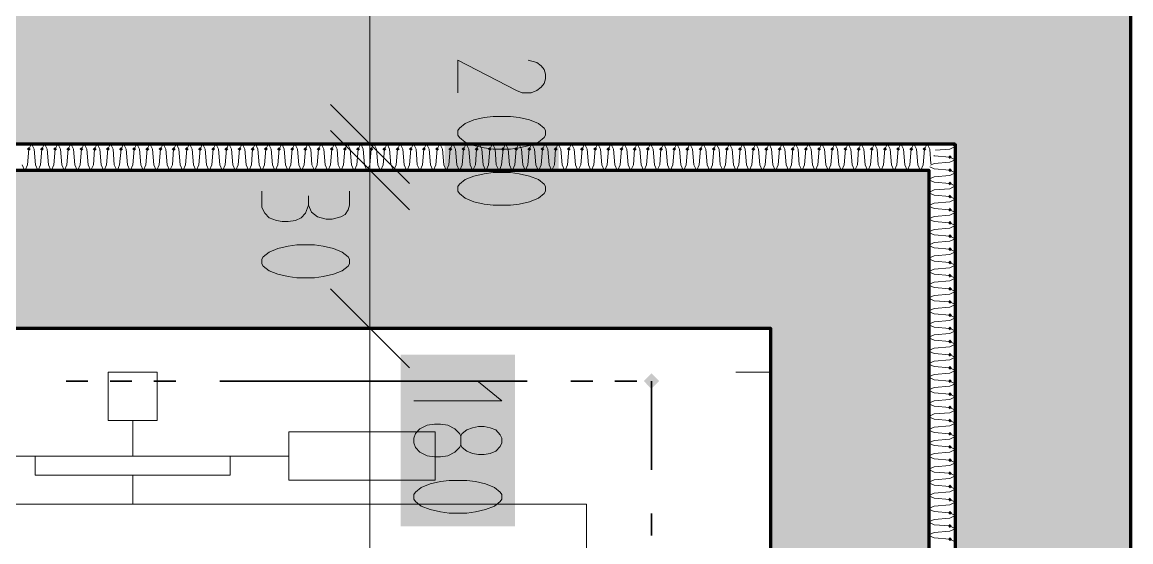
# Model space of a CAD drawing. Header units: millimetres. Extents: x 0 to 594, y 0 to 420.
# Drawn here: x 420.8 to 431.06, y 262.59 to 267.39 of the extents above; entities that cross this region are included whole.
import ezdxf

# ---------------------------------------------------------------- set-up
doc = ezdxf.new("R2010")
doc.units = ezdxf.units.MM
doc.header["$LTSCALE"] = 8
for name, color, linetype in [('PDF_Koty delkove', 7, 'Continuous'), ('PDF_Pozarni useky', 3, 'Continuous'), ('PDF_Steny obvodove nosne', 7, 'Continuous'), ('PDF_Steny sendvic', 7, 'Continuous'), ('PDF_Steny vnitrni', 7, 'Continuous'), ('PDF_Vytah', 7, 'Continuous')]:
    doc.layers.add(name, color=color, linetype=linetype)

msp = doc.modelspace()

# ---------------------------------------------------------------- hatches: boundary and pattern name
at = {"layer": 'PDF_Steny obvodove nosne', "true_color": 0xc0c0c0, "transparency": 33554559}
msp.add_hatch(color=9, dxfattribs=at).paths.add_polyline_path([(429.191, 266.023), (409.931, 266.023), (409.931, 264.56), (427.728, 264.56), (429.191, 264.56)])

# ---------------------------------------------------------------- linework, layer by layer
at = {"layer": 'PDF_Koty delkove', "lineweight": 18}
for points in [[(424.019, 269.252), (424.019, 267.892), (424.019, 266.267), (424.019, 266.023), (424.019, 264.56), (424.019, 251.152), (424.019, 249.689), (424.019, 249.445), (424.019, 247.82), (424.019, 247.292), (424.019, 204.1), (424.019, 199.224), (424.019, 198.005), (424.019, 185.816), (424.019, 185.003), (424.019, 149.166)], [(424.832, 266.738), (424.832, 267.041), (425.374, 266.759), (425.428, 266.738), (425.51, 266.738), (425.563, 266.759), (425.604, 266.792), (425.631, 266.824), (425.644, 266.868), (425.644, 266.911), (425.631, 266.954), (425.604, 266.987), (425.563, 267.019), (425.483, 267.041)], [(423.653, 266.632), (424.385, 265.901)], [(425.158, 266.218), (425.32, 266.218), (425.401, 266.229), (425.496, 266.25), (425.577, 266.283), (425.631, 266.326), (425.644, 266.348), (425.644, 266.391), (425.631, 266.413), (425.577, 266.456), (425.496, 266.488), (425.401, 266.51), (425.32, 266.521), (425.158, 266.521), (425.076, 266.51), (424.981, 266.488), (424.9, 266.456), (424.846, 266.413), (424.832, 266.391), (424.832, 266.348), (424.846, 266.326)], [(423.653, 266.389), (424.385, 265.657)], [(423.41, 266.267), (424.019, 266.267), (424.629, 266.267)], [(424.846, 266.326), (424.9, 266.283), (424.981, 266.25), (425.076, 266.229), (425.158, 266.218)], [(423.41, 266.023), (424.019, 266.023), (424.629, 266.023)], [(423.017, 265.83), (423.017, 265.678), (423.045, 265.624), (423.085, 265.581), (423.153, 265.559), (423.207, 265.548), (423.262, 265.548), (423.329, 265.559), (423.383, 265.581), (423.423, 265.624), (423.451, 265.7)], [(423.83, 265.83), (423.83, 265.7), (423.817, 265.656), (423.789, 265.613), (423.749, 265.591), (423.668, 265.57), (423.614, 265.57), (423.532, 265.591), (423.478, 265.635), (423.451, 265.7), (423.451, 265.786)], [(423.586, 265.039), (423.681, 265.061), (423.762, 265.093), (423.817, 265.136), (423.83, 265.158), (423.83, 265.201), (423.817, 265.223), (423.762, 265.266), (423.681, 265.299), (423.586, 265.321), (423.506, 265.332), (423.343, 265.332), (423.262, 265.321), (423.167, 265.299), (423.085, 265.266), (423.031, 265.223), (423.017, 265.201), (423.017, 265.158), (423.031, 265.136), (423.085, 265.093), (423.167, 265.061), (423.262, 265.039), (423.343, 265.028)], [(423.343, 265.028), (423.506, 265.028), (423.586, 265.039)], [(423.653, 264.926), (424.385, 264.194)], [(423.41, 264.56), (424.019, 264.56), (424.629, 264.56)], [(424.426, 263.891), (425.238, 263.891), (425.022, 264.064)], [(424.859, 263.566), (424.873, 263.587), (424.914, 263.62), (424.968, 263.641), (425.022, 263.652), (425.076, 263.652), (425.13, 263.641)], [(425.13, 263.641), (425.185, 263.62), (425.225, 263.576), (425.238, 263.544), (425.238, 263.501), (425.225, 263.468), (425.185, 263.425), (425.13, 263.403), (425.076, 263.392), (425.022, 263.392), (424.968, 263.403), (424.914, 263.425), (424.873, 263.457), (424.859, 263.479)]]:
    msp.add_lwpolyline(points, dxfattribs=at)
for points in [[(425.158, 265.698), (425.32, 265.698), (425.401, 265.709), (425.496, 265.73), (425.577, 265.763), (425.631, 265.806), (425.644, 265.828), (425.644, 265.871), (425.631, 265.893), (425.577, 265.936), (425.496, 265.968), (425.401, 265.99), (425.32, 266.001), (425.158, 266.001), (425.076, 265.99), (424.981, 265.968), (424.9, 265.936), (424.846, 265.893), (424.832, 265.871), (424.832, 265.828), (424.846, 265.806), (424.9, 265.763), (424.981, 265.73), (425.076, 265.709)], [(424.616, 263.371), (424.67, 263.371), (424.738, 263.382), (424.805, 263.414), (424.846, 263.457), (424.859, 263.479), (424.859, 263.566), (424.846, 263.587), (424.805, 263.631), (424.738, 263.663), (424.67, 263.674), (424.616, 263.674), (424.548, 263.663), (424.48, 263.631), (424.439, 263.587), (424.426, 263.544), (424.426, 263.501), (424.439, 263.457), (424.48, 263.414), (424.548, 263.382)], [(424.751, 262.851), (424.914, 262.851), (424.994, 262.862), (425.089, 262.883), (425.171, 262.916), (425.225, 262.959), (425.238, 262.981), (425.238, 263.024), (425.225, 263.046), (425.171, 263.089), (425.089, 263.121), (424.994, 263.143), (424.914, 263.154), (424.751, 263.154), (424.67, 263.143), (424.575, 263.121), (424.494, 263.089), (424.439, 263.046), (424.426, 263.024), (424.426, 262.981), (424.439, 262.959), (424.494, 262.916), (424.575, 262.883), (424.67, 262.862)]]:
    msp.add_lwpolyline(points, close=True, dxfattribs=at)
at = {"layer": 'PDF_Koty delkove', "color": 7, "lineweight": 18, "true_color": 0xffffff, "transparency": 33554559}
for points in [[(424.71, 267.163), (424.71, 265.576), (425.766, 267.163), (425.766, 265.576)], [(422.895, 265.974), (422.895, 264.906), (423.952, 265.974), (423.952, 264.906)], [(424.304, 264.316), (424.304, 262.729), (425.36, 264.316), (425.36, 262.729)]]:
    msp.add_solid(points, dxfattribs=at)
at = {"layer": 'PDF_Pozarni useky', "lineweight": 35}
for points in [[(421.206, 264.073), (421.409, 264.073)], [(421.613, 264.073), (421.816, 264.073)], [(422.019, 264.073), (422.222, 264.073)], [(422.628, 264.073), (425.473, 264.073)], [(425.879, 264.073), (426.082, 264.073)], [(426.285, 264.073), (426.488, 264.073)], [(426.623, 264.073), (426.623, 263.252)], [(426.623, 262.846), (426.623, 262.643)]]:
    msp.add_lwpolyline(points, dxfattribs=at)
at = {"layer": 'PDF_Pozarni useky', "lineweight": 35, "transparency": 33554559}
for points in [[(426.552, 264.073), (426.623, 264.144), (426.623, 264.001), (426.694, 264.073)], [(426.623, 264.144), (426.694, 264.073), (426.552, 264.073), (426.623, 264.001)]]:
    msp.add_solid(points, dxfattribs=at)
at = {"layer": 'PDF_Steny obvodove nosne', "lineweight": 70}
for points in [[(429.435, 266.267), (429.435, 262.122)], [(431.06, 262.122), (431.06, 266.267)], [(409.931, 264.56), (409.931, 266.023), (429.191, 266.023), (429.191, 264.56), (429.191, 264.56), (429.191, 262.122), (427.728, 262.122), (427.728, 264.56), (411.394, 264.56)]]:
    msp.add_lwpolyline(points, dxfattribs=at)
at = {"layer": 'PDF_Steny obvodove nosne', "color": 9, "lineweight": 9, "true_color": 0xc0c0c0, "transparency": 33554559}
for points in [[(429.435, 262.122), (431.06, 262.122), (429.435, 266.267), (431.06, 266.267)], [(427.728, 262.122), (429.191, 262.122), (427.728, 264.56), (429.191, 264.56)]]:
    msp.add_solid(points, dxfattribs=at)
at = {"layer": 'PDF_Steny sendvic', "lineweight": 35}
for points in [[(429.272, 266.267), (409.931, 266.267), (409.891, 266.267), (409.891, 266.023), (409.931, 266.023), (429.191, 266.023), (429.191, 266.023)], [(429.191, 266.023), (429.191, 264.56), (429.191, 262.122), (429.435, 262.122), (429.435, 266.267), (429.272, 266.267)]]:
    msp.add_lwpolyline(points, dxfattribs=at)
at = {"layer": 'PDF_Steny sendvic', "lineweight": 9}
for points in [[(420.886, 266.267), (420.861, 266.218)], [(420.91, 266.218), (420.886, 266.267)], [(421.032, 266.218), (421.008, 266.267), (420.983, 266.218)], [(421.008, 266.267), (421.008, 266.267)], [(421.154, 266.218), (421.129, 266.267), (421.105, 266.218)], [(421.276, 266.218), (421.251, 266.267), (421.227, 266.218)], [(421.398, 266.218), (421.373, 266.267), (421.349, 266.218)], [(421.52, 266.218), (421.495, 266.267), (421.471, 266.218)], [(421.641, 266.218), (421.617, 266.267), (421.593, 266.218)], [(421.739, 266.267), (421.715, 266.218)], [(421.763, 266.218), (421.739, 266.267)], [(421.885, 266.218), (421.861, 266.267), (421.836, 266.218)], [(422.007, 266.218), (421.983, 266.267), (421.958, 266.218)], [(422.105, 266.267), (422.08, 266.218)], [(422.129, 266.218), (422.105, 266.267)], [(422.251, 266.218), (422.227, 266.267), (422.202, 266.218)], [(422.373, 266.218), (422.348, 266.267), (422.324, 266.218)], [(422.495, 266.218), (422.47, 266.267), (422.446, 266.218)], [(422.617, 266.218), (422.592, 266.267), (422.568, 266.218)], [(422.738, 266.218), (422.714, 266.267), (422.69, 266.218)], [(422.86, 266.218), (422.836, 266.267), (422.812, 266.218)], [(422.982, 266.218), (422.958, 266.267), (422.933, 266.218)], [(423.104, 266.218), (423.08, 266.267), (423.055, 266.218)], [(423.202, 266.267), (423.177, 266.218)], [(423.226, 266.218), (423.202, 266.267)], [(423.202, 266.267), (423.202, 266.267)], [(423.324, 266.267), (423.299, 266.218)], [(423.348, 266.218), (423.324, 266.267)], [(423.445, 266.267), (423.421, 266.218)], [(423.47, 266.218), (423.445, 266.267)], [(423.567, 266.267), (423.543, 266.218)], [(423.592, 266.218), (423.567, 266.267)], [(423.689, 266.267), (423.665, 266.218)], [(423.714, 266.218), (423.689, 266.267)], [(423.811, 266.267), (423.787, 266.218)], [(423.836, 266.218), (423.811, 266.267)], [(423.933, 266.267), (423.909, 266.218)], [(423.957, 266.218), (423.933, 266.267)], [(424.079, 266.218), (424.055, 266.267), (424.031, 266.218)], [(424.055, 266.267), (424.055, 266.267)], [(424.201, 266.218), (424.177, 266.267), (424.152, 266.218)], [(424.323, 266.218), (424.299, 266.267), (424.274, 266.218)], [(424.445, 266.218), (424.421, 266.267), (424.396, 266.218)], [(424.567, 266.218), (424.543, 266.267), (424.518, 266.218)], [(424.689, 266.218), (424.664, 266.267), (424.64, 266.218)], [(424.786, 266.267), (424.762, 266.218)], [(424.811, 266.218), (424.786, 266.267)], [(424.933, 266.218), (424.908, 266.267), (424.884, 266.218)], [(425.054, 266.218), (425.03, 266.267), (425.006, 266.218)], [(425.152, 266.267), (425.128, 266.218)], [(425.176, 266.218), (425.152, 266.267)], [(425.298, 266.218), (425.274, 266.267), (425.25, 266.218)], [(425.42, 266.218), (425.396, 266.267), (425.371, 266.218)], [(425.542, 266.218), (425.518, 266.267), (425.493, 266.218)], [(425.664, 266.218), (425.64, 266.267), (425.615, 266.218)], [(425.786, 266.218), (425.761, 266.267), (425.737, 266.218)], [(425.908, 266.218), (425.883, 266.267), (425.859, 266.218)], [(426.03, 266.218), (426.005, 266.267), (425.981, 266.218)], [(426.152, 266.218), (426.127, 266.267), (426.103, 266.218)], [(426.273, 266.218), (426.249, 266.267), (426.225, 266.218)], [(426.249, 266.267), (426.249, 266.267)], [(426.371, 266.267), (426.347, 266.218)], [(426.395, 266.218), (426.371, 266.267)], [(426.493, 266.267), (426.468, 266.218)], [(426.517, 266.218), (426.493, 266.267)], [(426.615, 266.267), (426.59, 266.218)], [(426.639, 266.218), (426.615, 266.267)], [(426.737, 266.267), (426.712, 266.218)], [(426.761, 266.218), (426.737, 266.267)], [(426.859, 266.267), (426.834, 266.218)], [(426.883, 266.218), (426.859, 266.267)], [(426.98, 266.267), (426.956, 266.218)], [(427.005, 266.218), (426.98, 266.267)], [(427.102, 266.267), (427.078, 266.218)], [(427.127, 266.218), (427.102, 266.267)], [(427.102, 266.267), (427.102, 266.267)], [(427.224, 266.267), (427.2, 266.218)], [(427.249, 266.218), (427.224, 266.267)], [(427.346, 266.267), (427.322, 266.218)], [(427.37, 266.218), (427.346, 266.267)], [(427.468, 266.267), (427.444, 266.218)], [(427.492, 266.218), (427.468, 266.267)], [(427.59, 266.267), (427.566, 266.218)], [(427.614, 266.218), (427.59, 266.267)], [(427.712, 266.267), (427.687, 266.218)], [(427.736, 266.218), (427.712, 266.267)], [(427.834, 266.267), (427.809, 266.218)], [(427.858, 266.218), (427.834, 266.267)], [(427.956, 266.267), (427.931, 266.218)], [(427.98, 266.218), (427.956, 266.267)], [(428.078, 266.267), (428.053, 266.218)], [(428.102, 266.218), (428.078, 266.267)], [(428.199, 266.267), (428.175, 266.218)], [(428.224, 266.218), (428.199, 266.267)], [(428.321, 266.267), (428.297, 266.218)], [(428.346, 266.218), (428.321, 266.267)], [(428.443, 266.267), (428.419, 266.218)], [(428.468, 266.218), (428.443, 266.267)], [(428.565, 266.267), (428.541, 266.218)], [(428.589, 266.218), (428.565, 266.267)], [(428.687, 266.267), (428.663, 266.218)], [(428.711, 266.218), (428.687, 266.267)], [(428.809, 266.267), (428.784, 266.218)], [(428.833, 266.218), (428.809, 266.267)], [(428.931, 266.267), (428.906, 266.218)], [(428.955, 266.218), (428.931, 266.267)], [(429.053, 266.267), (429.028, 266.218)], [(429.077, 266.218), (429.053, 266.267)], [(429.175, 266.267), (429.15, 266.218)], [(429.199, 266.218), (429.175, 266.267)], [(429.386, 266.267), (429.386, 266.267)], [(429.435, 266.242), (429.386, 266.267)], [(429.386, 266.218), (429.435, 266.242)], [(420.849, 266.072), (420.861, 266.218)], [(420.91, 266.218), (420.922, 266.072)], [(420.971, 266.072), (420.983, 266.218)], [(421.032, 266.218), (421.044, 266.072)], [(421.093, 266.072), (421.105, 266.218)], [(421.154, 266.218), (421.166, 266.072)], [(421.215, 266.072), (421.227, 266.218)], [(421.276, 266.218), (421.288, 266.072)], [(421.337, 266.072), (421.349, 266.218)], [(421.398, 266.218), (421.41, 266.072)], [(421.459, 266.072), (421.471, 266.218)], [(421.52, 266.218), (421.532, 266.072)], [(421.581, 266.072), (421.593, 266.218)], [(421.641, 266.218), (421.653, 266.072)], [(421.702, 266.072), (421.715, 266.218)], [(421.763, 266.218), (421.775, 266.072)], [(421.824, 266.072), (421.836, 266.218)], [(421.885, 266.218), (421.897, 266.072)], [(421.946, 266.072), (421.958, 266.218)], [(422.007, 266.218), (422.019, 266.072)], [(422.068, 266.072), (422.08, 266.218)], [(422.129, 266.218), (422.141, 266.072)], [(422.19, 266.072), (422.202, 266.218)], [(422.251, 266.218), (422.263, 266.072)], [(422.312, 266.072), (422.324, 266.218)], [(422.373, 266.218), (422.385, 266.072)], [(422.434, 266.072), (422.446, 266.218)], [(422.495, 266.218), (422.507, 266.072)], [(422.556, 266.072), (422.568, 266.218)], [(422.617, 266.218), (422.629, 266.072)], [(422.678, 266.072), (422.69, 266.218)], [(422.738, 266.218), (422.751, 266.072)], [(422.8, 266.072), (422.812, 266.218)], [(422.86, 266.218), (422.872, 266.072)], [(422.921, 266.072), (422.933, 266.218)], [(422.982, 266.218), (422.994, 266.072)], [(423.043, 266.072), (423.055, 266.218)], [(423.104, 266.218), (423.116, 266.072)], [(423.165, 266.072), (423.177, 266.218)], [(423.226, 266.218), (423.238, 266.072)], [(423.287, 266.072), (423.299, 266.218)], [(423.348, 266.218), (423.36, 266.072)], [(423.409, 266.072), (423.421, 266.218)], [(423.47, 266.218), (423.482, 266.072)], [(423.531, 266.072), (423.543, 266.218)], [(423.592, 266.218), (423.604, 266.072)], [(423.653, 266.072), (423.665, 266.218)], [(423.714, 266.218), (423.726, 266.072)], [(423.775, 266.072), (423.787, 266.218)], [(423.836, 266.218), (423.848, 266.072)], [(423.897, 266.072), (423.909, 266.218)], [(423.957, 266.218), (423.969, 266.072)], [(424.018, 266.072), (424.031, 266.218)], [(424.079, 266.218), (424.091, 266.072)], [(424.14, 266.072), (424.152, 266.218)], [(424.201, 266.218), (424.213, 266.072)], [(424.262, 266.072), (424.274, 266.218)], [(424.323, 266.218), (424.335, 266.072)], [(424.384, 266.072), (424.396, 266.218)], [(424.445, 266.218), (424.457, 266.072)], [(424.506, 266.072), (424.518, 266.218)], [(424.567, 266.218), (424.579, 266.072)], [(424.628, 266.072), (424.64, 266.218)], [(424.689, 266.218), (424.701, 266.072)], [(424.75, 266.072), (424.762, 266.218)], [(424.811, 266.218), (424.823, 266.072)], [(424.872, 266.072), (424.884, 266.218)], [(424.933, 266.218), (424.945, 266.072)], [(424.994, 266.072), (425.006, 266.218)], [(425.054, 266.218), (425.067, 266.072)], [(425.116, 266.072), (425.128, 266.218)], [(425.176, 266.218), (425.188, 266.072)], [(425.237, 266.072), (425.25, 266.218)], [(425.298, 266.218), (425.31, 266.072)], [(425.359, 266.072), (425.371, 266.218)], [(425.42, 266.218), (425.432, 266.072)], [(425.481, 266.072), (425.493, 266.218)], [(425.542, 266.218), (425.554, 266.072)], [(425.603, 266.072), (425.615, 266.218)], [(425.664, 266.218), (425.676, 266.072)], [(425.725, 266.072), (425.737, 266.218)], [(425.786, 266.218), (425.798, 266.072)], [(425.847, 266.072), (425.859, 266.218)], [(425.908, 266.218), (425.92, 266.072)], [(425.969, 266.072), (425.981, 266.218)], [(426.03, 266.218), (426.042, 266.072)], [(426.091, 266.072), (426.103, 266.218)], [(426.152, 266.218), (426.164, 266.072)], [(426.213, 266.072), (426.225, 266.218)], [(426.273, 266.218), (426.286, 266.072)], [(426.334, 266.072), (426.347, 266.218)], [(426.395, 266.218), (426.407, 266.072)], [(426.456, 266.072), (426.468, 266.218)], [(426.517, 266.218), (426.529, 266.072)], [(426.578, 266.072), (426.59, 266.218)], [(426.639, 266.218), (426.651, 266.072)], [(426.7, 266.072), (426.712, 266.218)], [(426.761, 266.218), (426.773, 266.072)], [(426.822, 266.072), (426.834, 266.218)], [(426.883, 266.218), (426.895, 266.072)], [(426.944, 266.072), (426.956, 266.218)], [(427.005, 266.218), (427.017, 266.072)], [(427.066, 266.072), (427.078, 266.218)], [(427.127, 266.218), (427.139, 266.072)], [(427.188, 266.072), (427.2, 266.218)], [(427.249, 266.218), (427.261, 266.072)], [(427.31, 266.072), (427.322, 266.218)], [(427.37, 266.218), (427.383, 266.072)], [(427.432, 266.072), (427.444, 266.218)], [(427.492, 266.218), (427.504, 266.072)], [(427.553, 266.072), (427.566, 266.218)], [(427.614, 266.218), (427.626, 266.072)], [(427.675, 266.072), (427.687, 266.218)], [(427.736, 266.218), (427.748, 266.072)], [(427.797, 266.072), (427.809, 266.218)], [(427.858, 266.218), (427.87, 266.072)], [(427.919, 266.072), (427.931, 266.218)], [(427.98, 266.218), (427.992, 266.072)], [(428.041, 266.072), (428.053, 266.218)], [(428.102, 266.218), (428.114, 266.072)], [(428.163, 266.072), (428.175, 266.218)], [(428.224, 266.218), (428.236, 266.072)], [(428.285, 266.072), (428.297, 266.218)], [(428.346, 266.218), (428.358, 266.072)], [(428.407, 266.072), (428.419, 266.218)], [(428.468, 266.218), (428.48, 266.072)], [(428.529, 266.072), (428.541, 266.218)], [(428.589, 266.218), (428.602, 266.072)], [(428.651, 266.072), (428.663, 266.218)], [(428.711, 266.218), (428.723, 266.072)], [(428.772, 266.072), (428.784, 266.218)], [(428.833, 266.218), (428.845, 266.072)], [(428.894, 266.072), (428.906, 266.218)], [(428.955, 266.218), (428.967, 266.072)], [(429.016, 266.072), (429.028, 266.218)], [(429.077, 266.218), (429.089, 266.072)], [(429.138, 266.072), (429.15, 266.218)], [(429.199, 266.218), (429.21, 266.081)], [(429.236, 266.159), (429.24, 266.157)], [(429.24, 266.157), (429.386, 266.145)], [(429.24, 266.157), (429.24, 266.157)], [(429.386, 266.218), (429.252, 266.207)], [(429.435, 266.12), (429.386, 266.145)], [(420.8, 266.072), (420.822, 266.023)], [(420.827, 266.023), (420.849, 266.072)], [(420.849, 266.072), (420.849, 266.072)], [(420.922, 266.072), (420.944, 266.023)], [(420.949, 266.023), (420.971, 266.072)], [(420.971, 266.072), (420.971, 266.072)], [(421.044, 266.072), (421.066, 266.023)], [(421.071, 266.023), (421.093, 266.072)], [(421.093, 266.072), (421.093, 266.072)], [(421.166, 266.072), (421.188, 266.023)], [(421.193, 266.023), (421.215, 266.072)], [(421.215, 266.072), (421.215, 266.072)], [(421.288, 266.072), (421.31, 266.023)], [(421.315, 266.023), (421.337, 266.072)], [(421.337, 266.072), (421.337, 266.072)], [(421.41, 266.072), (421.432, 266.023)], [(421.437, 266.023), (421.459, 266.072)], [(421.459, 266.072), (421.459, 266.072)], [(421.532, 266.072), (421.554, 266.023)], [(421.559, 266.023), (421.581, 266.072)], [(421.581, 266.072), (421.581, 266.072)], [(421.653, 266.072), (421.675, 266.023)], [(421.681, 266.023), (421.702, 266.072)], [(421.702, 266.072), (421.702, 266.072)], [(421.775, 266.072), (421.797, 266.023)], [(421.802, 266.023), (421.824, 266.072)], [(421.824, 266.072), (421.824, 266.072)], [(421.897, 266.072), (421.919, 266.023)], [(421.924, 266.023), (421.946, 266.072)], [(421.946, 266.072), (421.946, 266.072)], [(422.019, 266.072), (422.041, 266.023)], [(422.046, 266.023), (422.068, 266.072)], [(422.068, 266.072), (422.068, 266.072)], [(422.141, 266.072), (422.163, 266.023)], [(422.168, 266.023), (422.19, 266.072)], [(422.19, 266.072), (422.19, 266.072)], [(422.263, 266.072), (422.285, 266.023)], [(422.29, 266.023), (422.312, 266.072)], [(422.312, 266.072), (422.312, 266.072)], [(422.385, 266.072), (422.407, 266.023)], [(422.412, 266.023), (422.434, 266.072)], [(422.434, 266.072), (422.434, 266.072)], [(422.507, 266.072), (422.529, 266.023)], [(422.534, 266.023), (422.556, 266.072)], [(422.556, 266.072), (422.556, 266.072)], [(422.629, 266.072), (422.651, 266.023)], [(422.656, 266.023), (422.678, 266.072)], [(422.678, 266.072), (422.678, 266.072)], [(422.751, 266.072), (422.772, 266.023)], [(422.778, 266.023), (422.8, 266.072)], [(422.8, 266.072), (422.8, 266.072)], [(422.872, 266.072), (422.894, 266.023)], [(422.9, 266.023), (422.921, 266.072)], [(422.921, 266.072), (422.921, 266.072)], [(422.994, 266.072), (423.016, 266.023)], [(423.021, 266.023), (423.043, 266.072)], [(423.043, 266.072), (423.043, 266.072)], [(423.116, 266.072), (423.138, 266.023)], [(423.143, 266.023), (423.165, 266.072)], [(423.165, 266.072), (423.165, 266.072)], [(423.238, 266.072), (423.26, 266.023)], [(423.265, 266.023), (423.287, 266.072)], [(423.287, 266.072), (423.287, 266.072)], [(423.36, 266.072), (423.382, 266.023)], [(423.387, 266.023), (423.409, 266.072)], [(423.409, 266.072), (423.409, 266.072)], [(423.482, 266.072), (423.504, 266.023)], [(423.509, 266.023), (423.531, 266.072)], [(423.531, 266.072), (423.531, 266.072)], [(423.604, 266.072), (423.626, 266.023)], [(423.631, 266.023), (423.653, 266.072)], [(423.653, 266.072), (423.653, 266.072)], [(423.726, 266.072), (423.748, 266.023)], [(423.753, 266.023), (423.775, 266.072)], [(423.775, 266.072), (423.775, 266.072)], [(423.848, 266.072), (423.87, 266.023)], [(423.875, 266.023), (423.897, 266.072)], [(423.897, 266.072), (423.897, 266.072)], [(423.969, 266.072), (423.991, 266.023)], [(423.997, 266.023), (424.018, 266.072)], [(424.018, 266.072), (424.018, 266.072)], [(424.091, 266.072), (424.113, 266.023)], [(424.118, 266.023), (424.14, 266.072)], [(424.14, 266.072), (424.14, 266.072)], [(424.213, 266.072), (424.235, 266.023)], [(424.24, 266.023), (424.262, 266.072)], [(424.262, 266.072), (424.262, 266.072)], [(424.335, 266.072), (424.357, 266.023)], [(424.362, 266.023), (424.384, 266.072)], [(424.384, 266.072), (424.384, 266.072)], [(424.457, 266.072), (424.479, 266.023)], [(424.484, 266.023), (424.506, 266.072)], [(424.506, 266.072), (424.506, 266.072)], [(424.579, 266.072), (424.601, 266.023)], [(424.606, 266.023), (424.628, 266.072)], [(424.628, 266.072), (424.628, 266.072)], [(424.701, 266.072), (424.723, 266.023)], [(424.728, 266.023), (424.75, 266.072)], [(424.75, 266.072), (424.75, 266.072)], [(424.823, 266.072), (424.845, 266.023)], [(424.85, 266.023), (424.872, 266.072)], [(424.872, 266.072), (424.872, 266.072)], [(424.945, 266.072), (424.967, 266.023)], [(424.972, 266.023), (424.994, 266.072)], [(424.994, 266.072), (424.994, 266.072)], [(424.994, 266.072), (424.994, 266.072)], [(425.067, 266.072), (425.088, 266.023)], [(425.094, 266.023), (425.116, 266.072)], [(425.116, 266.072), (425.116, 266.072)], [(425.188, 266.072), (425.21, 266.023)], [(425.216, 266.023), (425.237, 266.072)], [(425.237, 266.072), (425.237, 266.072)], [(425.31, 266.072), (425.332, 266.023)], [(425.337, 266.023), (425.359, 266.072)], [(425.359, 266.072), (425.359, 266.072)], [(425.432, 266.072), (425.454, 266.023)], [(425.459, 266.023), (425.481, 266.072)], [(425.481, 266.072), (425.481, 266.072)], [(425.554, 266.072), (425.576, 266.023)], [(425.581, 266.023), (425.603, 266.072)], [(425.603, 266.072), (425.603, 266.072)], [(425.676, 266.072), (425.698, 266.023)], [(425.703, 266.023), (425.725, 266.072)], [(425.725, 266.072), (425.725, 266.072)], [(425.798, 266.072), (425.82, 266.023)], [(425.825, 266.023), (425.847, 266.072)], [(425.847, 266.072), (425.847, 266.072)], [(425.92, 266.072), (425.942, 266.023)], [(425.947, 266.023), (425.969, 266.072)], [(425.969, 266.072), (425.969, 266.072)], [(426.042, 266.072), (426.064, 266.023)], [(426.069, 266.023), (426.091, 266.072)], [(426.091, 266.072), (426.091, 266.072)], [(426.164, 266.072), (426.186, 266.023)], [(426.191, 266.023), (426.213, 266.072)], [(426.213, 266.072), (426.213, 266.072)], [(426.286, 266.072), (426.307, 266.023)], [(426.313, 266.023), (426.334, 266.072)], [(426.334, 266.072), (426.334, 266.072)], [(426.407, 266.072), (426.429, 266.023)], [(426.434, 266.023), (426.456, 266.072)], [(426.456, 266.072), (426.456, 266.072)], [(426.529, 266.072), (426.551, 266.023)], [(426.556, 266.023), (426.578, 266.072)], [(426.578, 266.072), (426.578, 266.072)], [(426.651, 266.072), (426.673, 266.023)], [(426.678, 266.023), (426.7, 266.072)], [(426.7, 266.072), (426.7, 266.072)], [(426.773, 266.072), (426.795, 266.023)], [(426.8, 266.023), (426.822, 266.072)], [(426.822, 266.072), (426.822, 266.072)], [(426.895, 266.072), (426.917, 266.023)], [(426.922, 266.023), (426.944, 266.072)], [(426.944, 266.072), (426.944, 266.072)], [(427.017, 266.072), (427.039, 266.023)], [(427.044, 266.023), (427.066, 266.072)], [(427.066, 266.072), (427.066, 266.072)], [(427.139, 266.072), (427.161, 266.023)], [(427.166, 266.023), (427.188, 266.072)], [(427.188, 266.072), (427.188, 266.072)], [(427.261, 266.072), (427.283, 266.023)], [(427.288, 266.023), (427.31, 266.072)], [(427.31, 266.072), (427.31, 266.072)], [(427.383, 266.072), (427.405, 266.023)], [(427.41, 266.023), (427.432, 266.072)], [(427.432, 266.072), (427.432, 266.072)], [(427.504, 266.072), (427.526, 266.023)], [(427.532, 266.023), (427.553, 266.072)], [(427.553, 266.072), (427.553, 266.072)], [(427.626, 266.072), (427.648, 266.023)], [(427.653, 266.023), (427.675, 266.072)], [(427.675, 266.072), (427.675, 266.072)], [(427.748, 266.072), (427.77, 266.023)], [(427.775, 266.023), (427.797, 266.072)], [(427.797, 266.072), (427.797, 266.072)], [(427.87, 266.072), (427.892, 266.023)], [(427.897, 266.023), (427.919, 266.072)], [(427.919, 266.072), (427.919, 266.072)], [(427.992, 266.072), (428.014, 266.023)], [(428.019, 266.023), (428.041, 266.072)], [(428.041, 266.072), (428.041, 266.072)], [(428.114, 266.072), (428.136, 266.023)], [(428.141, 266.023), (428.163, 266.072)], [(428.163, 266.072), (428.163, 266.072)], [(428.236, 266.072), (428.258, 266.023)], [(428.263, 266.023), (428.285, 266.072)], [(428.285, 266.072), (428.285, 266.072)], [(428.358, 266.072), (428.38, 266.023)], [(428.385, 266.023), (428.407, 266.072)], [(428.407, 266.072), (428.407, 266.072)], [(428.48, 266.072), (428.502, 266.023)], [(428.507, 266.023), (428.529, 266.072)], [(428.529, 266.072), (428.529, 266.072)], [(428.602, 266.072), (428.623, 266.023)], [(428.629, 266.023), (428.651, 266.072)], [(428.651, 266.072), (428.651, 266.072)], [(428.723, 266.072), (428.745, 266.023)], [(428.75, 266.023), (428.772, 266.072)], [(428.772, 266.072), (428.772, 266.072)], [(428.845, 266.072), (428.867, 266.023)], [(428.872, 266.023), (428.894, 266.072)], [(428.894, 266.072), (428.894, 266.072)], [(428.967, 266.072), (428.989, 266.023)], [(428.994, 266.023), (429.016, 266.072)], [(429.016, 266.072), (429.016, 266.072)], [(429.089, 266.072), (429.111, 266.023)], [(429.116, 266.023), (429.138, 266.072)], [(429.138, 266.072), (429.138, 266.072)], [(429.201, 266.053), (429.24, 266.035)], [(429.24, 266.084), (429.206, 266.069)], [(429.386, 266.096), (429.24, 266.084)], [(429.24, 266.035), (429.386, 266.023)], [(429.24, 266.035), (429.24, 266.035)], [(429.386, 266.096), (429.435, 266.12)], [(429.24, 265.962), (429.191, 265.94)], [(429.191, 265.935), (429.24, 265.913), (429.386, 265.901)], [(429.386, 265.974), (429.24, 265.962)], [(429.435, 265.999), (429.386, 266.023)], [(429.386, 265.974), (429.435, 265.999)], [(429.24, 265.84), (429.191, 265.818)], [(429.24, 265.913), (429.24, 265.913)], [(429.386, 265.852), (429.24, 265.84)], [(429.435, 265.877), (429.386, 265.901)], [(429.386, 265.852), (429.435, 265.877)], [(429.191, 265.813), (429.24, 265.791)], [(429.24, 265.791), (429.386, 265.779)], [(429.24, 265.791), (429.24, 265.791)], [(429.386, 265.73), (429.24, 265.718)], [(429.435, 265.755), (429.386, 265.779)], [(429.386, 265.73), (429.435, 265.755)], [(429.24, 265.718), (429.191, 265.696)], [(429.191, 265.691), (429.24, 265.669), (429.386, 265.657)], [(429.24, 265.669), (429.24, 265.669)], [(429.435, 265.633), (429.386, 265.657)], [(429.386, 265.608), (429.435, 265.633)], [(429.24, 265.596), (429.191, 265.574)], [(429.191, 265.569), (429.24, 265.547)], [(429.386, 265.608), (429.24, 265.596)], [(429.24, 265.547), (429.386, 265.535)], [(429.24, 265.547), (429.24, 265.547)], [(429.435, 265.511), (429.386, 265.535)], [(429.24, 265.475), (429.191, 265.453)], [(429.191, 265.447), (429.24, 265.426)], [(429.386, 265.487), (429.24, 265.475)], [(429.24, 265.426), (429.386, 265.413)], [(429.24, 265.426), (429.24, 265.426)], [(429.386, 265.487), (429.435, 265.511)], [(429.24, 265.353), (429.191, 265.331)], [(429.191, 265.326), (429.24, 265.304)], [(429.386, 265.365), (429.24, 265.353)], [(429.435, 265.389), (429.386, 265.413)], [(429.386, 265.365), (429.435, 265.389)], [(429.24, 265.231), (429.191, 265.209)], [(429.24, 265.304), (429.386, 265.292)], [(429.24, 265.304), (429.24, 265.304)], [(429.386, 265.243), (429.24, 265.231)], [(429.435, 265.267), (429.386, 265.292)], [(429.386, 265.243), (429.435, 265.267)], [(429.191, 265.204), (429.24, 265.182), (429.386, 265.17)], [(429.24, 265.182), (429.24, 265.182)], [(429.386, 265.121), (429.24, 265.109)], [(429.435, 265.145), (429.386, 265.17)], [(429.386, 265.121), (429.435, 265.145)], [(429.24, 265.109), (429.191, 265.087)], [(429.191, 265.082), (429.24, 265.06)], [(429.24, 265.06), (429.386, 265.048)], [(429.24, 265.06), (429.24, 265.06)], [(429.435, 265.023), (429.386, 265.048)], [(429.386, 264.999), (429.435, 265.023)], [(429.24, 264.987), (429.191, 264.965)], [(429.191, 264.96), (429.24, 264.938)], [(429.386, 264.999), (429.24, 264.987)], [(429.24, 264.938), (429.386, 264.926)], [(429.24, 264.938), (429.24, 264.938)], [(429.435, 264.901), (429.386, 264.926)], [(429.24, 264.865), (429.191, 264.843)], [(429.191, 264.838), (429.24, 264.816)], [(429.386, 264.877), (429.24, 264.865)], [(429.24, 264.816), (429.386, 264.804)], [(429.24, 264.816), (429.24, 264.816)], [(429.386, 264.877), (429.435, 264.901)], [(429.435, 264.78), (429.386, 264.804)], [(429.24, 264.743), (429.191, 264.721)], [(429.191, 264.716), (429.24, 264.694)], [(429.386, 264.755), (429.24, 264.743)], [(429.386, 264.755), (429.435, 264.78)], [(429.24, 264.621), (429.191, 264.599)], [(429.24, 264.694), (429.386, 264.682)], [(429.24, 264.694), (429.24, 264.694)], [(429.386, 264.633), (429.24, 264.621)], [(429.435, 264.658), (429.386, 264.682)], [(429.386, 264.633), (429.435, 264.658)], [(429.191, 264.594), (429.24, 264.572)], [(429.24, 264.499), (429.191, 264.477)], [(429.24, 264.572), (429.386, 264.56)], [(429.24, 264.572), (429.24, 264.572)], [(429.386, 264.511), (429.24, 264.499)], [(429.435, 264.536), (429.386, 264.56)], [(429.386, 264.511), (429.435, 264.536)], [(429.191, 264.472), (429.24, 264.45)], [(429.24, 264.45), (429.386, 264.438)], [(429.24, 264.45), (429.24, 264.45)], [(429.435, 264.414), (429.386, 264.438)], [(429.386, 264.39), (429.435, 264.414)], [(429.24, 264.377), (429.191, 264.356)], [(429.191, 264.35), (429.24, 264.328)], [(429.386, 264.39), (429.24, 264.377)], [(429.24, 264.328), (429.386, 264.316)], [(429.24, 264.328), (429.24, 264.328)], [(429.435, 264.292), (429.386, 264.316)], [(429.386, 264.268), (429.435, 264.292)], [(429.24, 264.256), (429.191, 264.234)], [(429.191, 264.229), (429.24, 264.207)], [(429.386, 264.268), (429.24, 264.256)], [(429.24, 264.207), (429.386, 264.194)], [(429.24, 264.207), (429.24, 264.207)], [(429.435, 264.17), (429.386, 264.194)], [(429.24, 264.134), (429.191, 264.112)], [(429.191, 264.107), (429.24, 264.085)], [(429.386, 264.146), (429.24, 264.134)], [(429.24, 264.085), (429.386, 264.073)], [(429.24, 264.085), (429.24, 264.085)], [(429.386, 264.146), (429.435, 264.17)], [(429.24, 264.012), (429.191, 263.99)], [(429.191, 263.985), (429.24, 263.963)], [(429.386, 264.024), (429.24, 264.012)], [(429.435, 264.048), (429.386, 264.073)], [(429.386, 264.024), (429.435, 264.048)], [(429.24, 263.89), (429.191, 263.868)], [(429.24, 263.963), (429.386, 263.951)], [(429.24, 263.963), (429.24, 263.963)], [(429.386, 263.902), (429.24, 263.89)], [(429.435, 263.926), (429.386, 263.951)], [(429.386, 263.902), (429.435, 263.926)], [(429.191, 263.863), (429.24, 263.841)], [(429.24, 263.841), (429.386, 263.829)], [(429.24, 263.841), (429.24, 263.841)], [(429.386, 263.78), (429.24, 263.768)], [(429.435, 263.804), (429.386, 263.829)], [(429.386, 263.78), (429.435, 263.804)], [(429.24, 263.768), (429.191, 263.746)], [(429.191, 263.741), (429.24, 263.719)], [(429.24, 263.719), (429.386, 263.707)], [(429.24, 263.719), (429.24, 263.719)], [(429.435, 263.683), (429.386, 263.707)], [(429.386, 263.658), (429.435, 263.683)], [(429.24, 263.646), (429.191, 263.624)], [(429.191, 263.619), (429.24, 263.597)], [(429.386, 263.658), (429.24, 263.646)], [(429.24, 263.597), (429.386, 263.585)], [(429.24, 263.597), (429.24, 263.597)], [(429.435, 263.561), (429.386, 263.585)], [(429.24, 263.524), (429.191, 263.502)], [(429.191, 263.497), (429.24, 263.475)], [(429.386, 263.536), (429.24, 263.524)], [(429.24, 263.475), (429.386, 263.463)], [(429.24, 263.475), (429.24, 263.475)], [(429.386, 263.536), (429.435, 263.561)], [(429.24, 263.402), (429.191, 263.38)], [(429.191, 263.375), (429.24, 263.353)], [(429.386, 263.414), (429.24, 263.402)], [(429.435, 263.439), (429.386, 263.463)], [(429.386, 263.414), (429.435, 263.439)], [(429.24, 263.28), (429.191, 263.258)], [(429.24, 263.353), (429.386, 263.341)], [(429.24, 263.353), (429.24, 263.353)], [(429.386, 263.292), (429.24, 263.28)], [(429.435, 263.317), (429.386, 263.341)], [(429.386, 263.292), (429.435, 263.317)], [(429.191, 263.253), (429.24, 263.231)], [(429.24, 263.231), (429.386, 263.219)], [(429.24, 263.231), (429.24, 263.231)], [(429.386, 263.171), (429.24, 263.159)], [(429.435, 263.195), (429.386, 263.219)], [(429.386, 263.171), (429.435, 263.195)], [(429.24, 263.159), (429.191, 263.137)], [(429.191, 263.131), (429.24, 263.11)], [(429.24, 263.11), (429.386, 263.097)], [(429.24, 263.11), (429.24, 263.11)], [(429.435, 263.073), (429.386, 263.097)], [(429.386, 263.049), (429.435, 263.073)], [(429.24, 263.037), (429.191, 263.015)], [(429.191, 263.01), (429.24, 262.988)], [(429.386, 263.049), (429.24, 263.037)], [(429.24, 262.988), (429.386, 262.976)], [(429.24, 262.988), (429.24, 262.988)], [(429.435, 262.951), (429.386, 262.976)], [(429.24, 262.915), (429.191, 262.893)], [(429.191, 262.888), (429.24, 262.866)], [(429.386, 262.927), (429.24, 262.915)], [(429.24, 262.866), (429.386, 262.854)], [(429.24, 262.866), (429.24, 262.866)], [(429.386, 262.927), (429.435, 262.951)], [(429.435, 262.829), (429.386, 262.854)], [(429.24, 262.793), (429.191, 262.771)], [(429.191, 262.766), (429.24, 262.744)], [(429.386, 262.805), (429.24, 262.793)], [(429.386, 262.805), (429.435, 262.829)], [(429.24, 262.671), (429.191, 262.649)], [(429.24, 262.744), (429.386, 262.732)], [(429.24, 262.744), (429.24, 262.744)], [(429.24, 262.744), (429.24, 262.744)], [(429.386, 262.683), (429.24, 262.671)], [(429.435, 262.707), (429.386, 262.732)], [(429.386, 262.683), (429.435, 262.707)], [(429.191, 262.644), (429.24, 262.622)], [(429.24, 262.622), (429.386, 262.61)], [(429.24, 262.622), (429.24, 262.622)], [(429.435, 262.585), (429.386, 262.61)]]:
    msp.add_lwpolyline(points, dxfattribs=at)
at = {"layer": 'PDF_Steny sendvic', "lineweight": 9, "transparency": 33554559}
for points in [[(429.404, 266.267), (429.386, 266.248), (429.368, 266.267)], [(420.861, 266.236), (420.88, 266.218), (420.843, 266.218), (420.861, 266.2)], [(420.983, 266.236), (421.001, 266.218), (420.965, 266.218), (420.983, 266.2)], [(421.105, 266.236), (421.123, 266.218), (421.087, 266.218), (421.105, 266.2)], [(421.227, 266.236), (421.245, 266.218), (421.209, 266.218), (421.227, 266.2)], [(421.349, 266.236), (421.367, 266.218), (421.331, 266.218), (421.349, 266.2)], [(421.471, 266.236), (421.489, 266.218), (421.452, 266.218), (421.471, 266.2)], [(421.593, 266.236), (421.611, 266.218), (421.574, 266.218), (421.593, 266.2)], [(421.715, 266.236), (421.733, 266.218), (421.696, 266.218), (421.715, 266.2)], [(421.836, 266.236), (421.855, 266.218), (421.818, 266.218), (421.836, 266.2)], [(421.958, 266.236), (421.977, 266.218), (421.94, 266.218), (421.958, 266.2)], [(422.08, 266.236), (422.099, 266.218), (422.062, 266.218), (422.08, 266.2)], [(422.202, 266.236), (422.22, 266.218), (422.184, 266.218), (422.202, 266.2)], [(422.324, 266.236), (422.342, 266.218), (422.306, 266.218), (422.324, 266.2)], [(422.446, 266.236), (422.464, 266.218), (422.428, 266.218), (422.446, 266.2)], [(422.568, 266.236), (422.586, 266.218), (422.55, 266.218), (422.568, 266.2)], [(422.69, 266.236), (422.708, 266.218), (422.671, 266.218), (422.69, 266.2)], [(422.812, 266.236), (422.83, 266.218), (422.793, 266.218), (422.812, 266.2)], [(422.933, 266.236), (422.952, 266.218), (422.915, 266.218), (422.933, 266.2)], [(423.055, 266.236), (423.074, 266.218), (423.037, 266.218), (423.055, 266.2)], [(423.177, 266.236), (423.196, 266.218), (423.159, 266.218), (423.177, 266.2)], [(423.299, 266.236), (423.317, 266.218), (423.281, 266.218), (423.299, 266.2)], [(423.421, 266.236), (423.439, 266.218), (423.403, 266.218), (423.421, 266.2)], [(423.543, 266.236), (423.561, 266.218), (423.525, 266.218), (423.543, 266.2)], [(423.665, 266.236), (423.683, 266.218), (423.647, 266.218), (423.665, 266.2)], [(423.787, 266.236), (423.805, 266.218), (423.768, 266.218), (423.787, 266.2)], [(423.909, 266.236), (423.927, 266.218), (423.89, 266.218), (423.909, 266.2)], [(424.031, 266.236), (424.049, 266.218), (424.012, 266.218), (424.031, 266.2)], [(424.152, 266.236), (424.171, 266.218), (424.134, 266.218), (424.152, 266.2)], [(424.274, 266.236), (424.293, 266.218), (424.256, 266.218), (424.274, 266.2)], [(424.396, 266.236), (424.415, 266.218), (424.378, 266.218), (424.396, 266.2)], [(424.518, 266.236), (424.536, 266.218), (424.5, 266.218), (424.518, 266.2)], [(424.64, 266.236), (424.658, 266.218), (424.622, 266.218), (424.64, 266.2)], [(424.762, 266.236), (424.78, 266.218), (424.744, 266.218), (424.762, 266.2)], [(424.884, 266.236), (424.902, 266.218), (424.866, 266.218), (424.884, 266.2)], [(425.006, 266.236), (425.024, 266.218), (424.987, 266.218), (425.006, 266.2)], [(425.128, 266.236), (425.146, 266.218), (425.109, 266.218), (425.128, 266.2)], [(425.25, 266.236), (425.268, 266.218), (425.231, 266.218), (425.25, 266.2)], [(425.371, 266.236), (425.39, 266.218), (425.353, 266.218), (425.371, 266.2)], [(425.493, 266.236), (425.512, 266.218), (425.475, 266.218), (425.493, 266.2)], [(425.615, 266.236), (425.633, 266.218), (425.597, 266.218), (425.615, 266.2)], [(425.737, 266.236), (425.755, 266.218), (425.719, 266.218), (425.737, 266.2)], [(425.859, 266.236), (425.877, 266.218), (425.841, 266.218), (425.859, 266.2)], [(425.981, 266.236), (425.999, 266.218), (425.963, 266.218), (425.981, 266.2)], [(426.103, 266.236), (426.121, 266.218), (426.084, 266.218), (426.103, 266.2)], [(426.225, 266.236), (426.243, 266.218), (426.206, 266.218), (426.225, 266.2)], [(426.347, 266.236), (426.365, 266.218), (426.328, 266.218), (426.347, 266.2)], [(426.468, 266.236), (426.487, 266.218), (426.45, 266.218), (426.468, 266.2)], [(426.59, 266.236), (426.609, 266.218), (426.572, 266.218), (426.59, 266.2)], [(426.712, 266.236), (426.731, 266.218), (426.694, 266.218), (426.712, 266.2)], [(426.834, 266.236), (426.852, 266.218), (426.816, 266.218), (426.834, 266.2)], [(426.956, 266.236), (426.974, 266.218), (426.938, 266.218), (426.956, 266.2)], [(427.078, 266.236), (427.096, 266.218), (427.06, 266.218), (427.078, 266.2)], [(427.2, 266.236), (427.218, 266.218), (427.182, 266.218), (427.2, 266.2)], [(427.322, 266.236), (427.34, 266.218), (427.303, 266.218), (427.322, 266.2)], [(427.444, 266.236), (427.462, 266.218), (427.425, 266.218), (427.444, 266.2)], [(427.566, 266.236), (427.584, 266.218), (427.547, 266.218), (427.566, 266.2)], [(427.687, 266.236), (427.706, 266.218), (427.669, 266.218), (427.687, 266.2)], [(427.809, 266.236), (427.828, 266.218), (427.791, 266.218), (427.809, 266.2)], [(427.931, 266.236), (427.949, 266.218), (427.913, 266.218), (427.931, 266.2)], [(428.053, 266.236), (428.071, 266.218), (428.035, 266.218), (428.053, 266.2)], [(428.175, 266.236), (428.193, 266.218), (428.157, 266.218), (428.175, 266.2)], [(428.297, 266.236), (428.315, 266.218), (428.279, 266.218), (428.297, 266.2)], [(428.419, 266.236), (428.437, 266.218), (428.401, 266.218), (428.419, 266.2)], [(428.541, 266.236), (428.559, 266.218), (428.522, 266.218), (428.541, 266.2)], [(428.663, 266.236), (428.681, 266.218), (428.644, 266.218), (428.663, 266.2)], [(428.784, 266.236), (428.803, 266.218), (428.766, 266.218), (428.784, 266.2)], [(428.906, 266.236), (428.925, 266.218), (428.888, 266.218), (428.906, 266.2)], [(429.028, 266.236), (429.047, 266.218), (429.01, 266.218), (429.028, 266.2)], [(429.15, 266.236), (429.168, 266.218), (429.132, 266.218), (429.15, 266.2)], [(429.255, 266.216), (429.254, 266.218), (429.257, 266.221)], [(429.386, 266.163), (429.404, 266.145), (429.368, 266.145), (429.386, 266.127)], [(429.386, 266.041), (429.404, 266.023), (429.368, 266.023), (429.386, 266.005)], [(429.386, 265.919), (429.404, 265.901), (429.368, 265.901), (429.386, 265.883)], [(429.386, 265.797), (429.404, 265.779), (429.368, 265.779), (429.386, 265.761)], [(429.386, 265.676), (429.404, 265.657), (429.368, 265.657), (429.386, 265.639)], [(429.386, 265.554), (429.404, 265.535), (429.368, 265.535), (429.386, 265.517)], [(429.386, 265.432), (429.404, 265.413), (429.368, 265.413), (429.386, 265.395)], [(429.386, 265.31), (429.404, 265.292), (429.368, 265.292), (429.386, 265.273)], [(429.386, 265.188), (429.404, 265.17), (429.368, 265.17), (429.386, 265.151)], [(429.386, 265.066), (429.404, 265.048), (429.368, 265.048), (429.386, 265.029)], [(429.386, 264.944), (429.404, 264.926), (429.368, 264.926), (429.386, 264.908)], [(429.386, 264.822), (429.404, 264.804), (429.368, 264.804), (429.386, 264.786)], [(429.386, 264.7), (429.404, 264.682), (429.368, 264.682), (429.386, 264.664)], [(429.386, 264.578), (429.404, 264.56), (429.368, 264.56), (429.386, 264.542)], [(429.386, 264.457), (429.404, 264.438), (429.368, 264.438), (429.386, 264.42)], [(429.386, 264.335), (429.404, 264.316), (429.368, 264.316), (429.386, 264.298)], [(429.386, 264.213), (429.404, 264.194), (429.368, 264.194), (429.386, 264.176)], [(429.386, 264.091), (429.404, 264.073), (429.368, 264.073), (429.386, 264.054)], [(429.386, 263.969), (429.404, 263.951), (429.368, 263.951), (429.386, 263.932)], [(429.386, 263.847), (429.404, 263.829), (429.368, 263.829), (429.386, 263.811)], [(429.386, 263.725), (429.404, 263.707), (429.368, 263.707), (429.386, 263.689)], [(429.386, 263.603), (429.404, 263.585), (429.368, 263.585), (429.386, 263.567)], [(429.386, 263.481), (429.404, 263.463), (429.368, 263.463), (429.386, 263.445)], [(429.386, 263.36), (429.404, 263.341), (429.368, 263.341), (429.386, 263.323)], [(429.386, 263.238), (429.404, 263.219), (429.368, 263.219), (429.386, 263.201)], [(429.386, 263.116), (429.404, 263.097), (429.368, 263.097), (429.386, 263.079)], [(429.386, 262.994), (429.404, 262.976), (429.368, 262.976), (429.386, 262.957)], [(429.386, 262.872), (429.404, 262.854), (429.368, 262.854), (429.386, 262.835)], [(429.386, 262.75), (429.404, 262.732), (429.368, 262.732), (429.386, 262.713)], [(429.386, 262.628), (429.404, 262.61), (429.368, 262.61), (429.386, 262.592)]]:
    msp.add_solid(points, dxfattribs=at)
at = {"layer": 'PDF_Steny vnitrni', "lineweight": 70}
for points in [[(409.931, 267.892), (409.931, 266.267), (429.272, 266.267), (429.435, 266.267)], [(431.06, 266.267), (431.06, 267.892), (429.841, 267.892), (423.096, 267.892), (421.877, 267.892), (411.963, 267.892)]]:
    msp.add_lwpolyline(points, dxfattribs=at)
at = {"layer": 'PDF_Steny vnitrni', "color": 9, "lineweight": 9, "true_color": 0xc0c0c0, "transparency": 33554559}
msp.add_solid([(431.06, 267.892), (409.931, 267.892), (431.06, 266.267), (409.931, 266.267)], dxfattribs=at)
at = {"layer": 'PDF_Vytah', "lineweight": 9}
for points in [[(421.597, 264.154), (422.049, 264.154), (422.049, 263.709), (421.597, 263.709)], [(421.823, 263.379), (421.823, 263.709)], [(424.622, 263.157), (424.622, 263.602), (423.268, 263.602), (423.268, 263.157)], [(424.622, 263.157), (424.622, 263.602), (423.268, 263.602), (423.268, 263.157)], [(420.559, 263.379), (423.268, 263.379)], [(422.726, 263.379), (422.726, 263.202), (420.92, 263.202), (420.92, 263.379), (420.92, 263.202), (422.726, 263.202)], [(421.823, 262.935), (421.823, 263.202)]]:
    msp.add_lwpolyline(points, close=True, dxfattribs=at)
for points in [[(422.049, 264.154), (422.049, 263.709), (421.597, 263.709)], [(421.597, 263.709), (421.597, 264.154), (422.049, 264.154)], [(427.728, 263.748), (427.728, 264.154), (427.403, 264.154)], [(413.832, 261.31), (413.832, 262.935), (426.022, 262.935), (426.022, 261.31)]]:
    msp.add_lwpolyline(points, dxfattribs=at)

doc.saveas('drawing.dxf')
